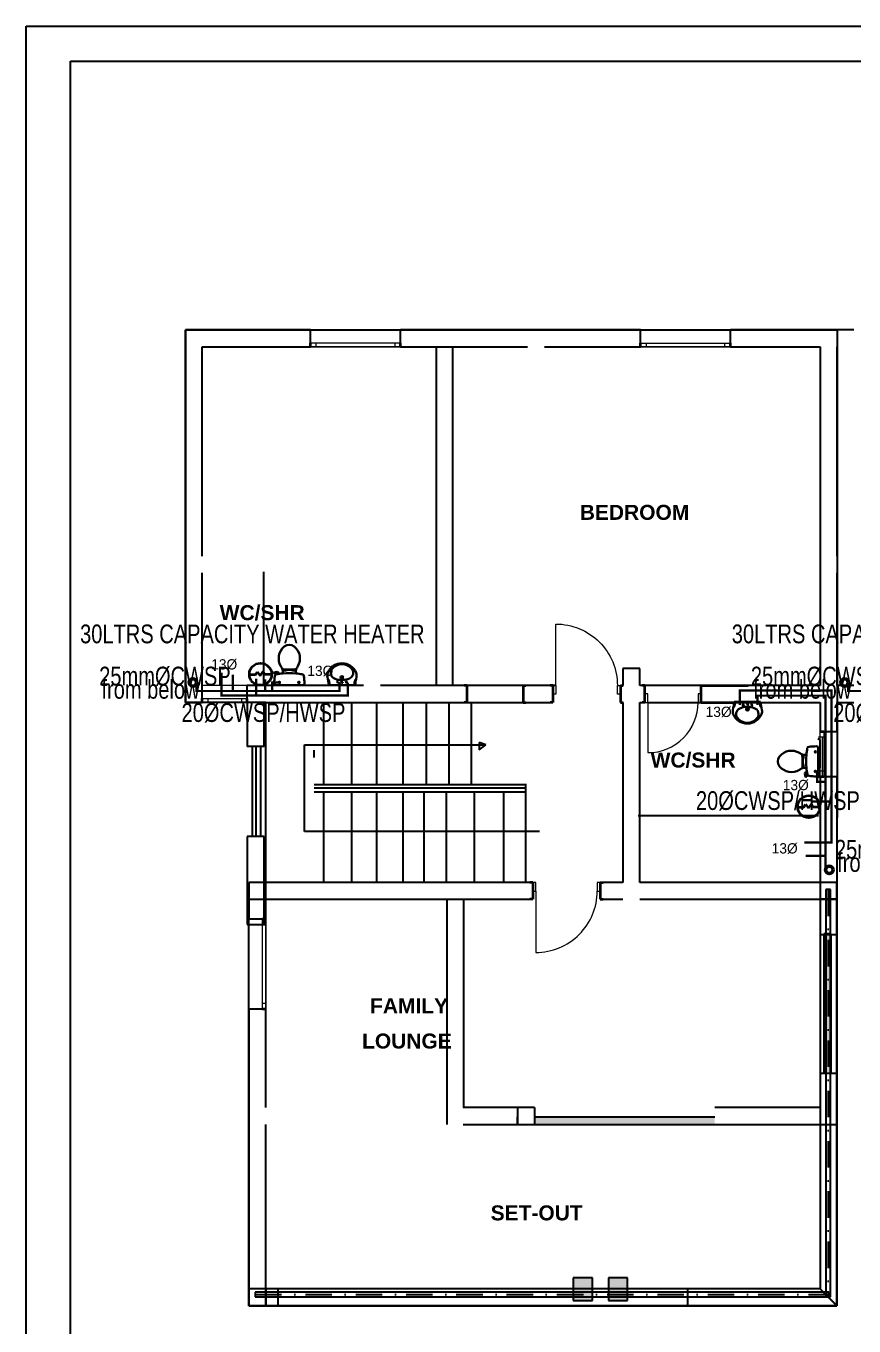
# Model space of a CAD drawing. Header units: inches. Extents: x 23 to 2032867, y 13 to 664695.
# Drawn here: x 518626 to 529663, y 495039 to 512371 of the extents above; entities that cross this region are included whole.
import ezdxf

# ---------------------------------------------------------------- set-up
doc = ezdxf.new("R2010")
doc.units = ezdxf.units.IN
doc.header["$MEASUREMENT"] = 0
for name, pattern in [('ACAD_ISO10W100', [18, 12, -3, 0, -3]), ('DASHDOT', [1, 0.5, -0.25, 0, -0.25]), ('DASHED1', [1, 0.3, -0.4, 0.3]), ('Dot & Dashed', [670.277762, 352.777767, -176.388884, 0, -141.111112]), ('DOTDASH', [1, 0.3, -0.2, 0, -0.2, 0.3]), ('Hidden Line', [391.222223, 282.222223, -109])]:
    doc.linetypes.add(name, pattern=pattern)
for name, color, linetype, lineweight, true_color in [('2D Drafting - General_Pen_No__62', 7, 'Continuous', 20, 0xaaaaaa), ('2D Drafting - General_Pen_No__82', 7, 'Continuous', 20, 0xaaaaaa), ('Annotation - Text_Pen_No__86', 7, 'Continuous', 20, 0x5555ff), ('ARCHICAD Doors_Pen_No__23', 7, 'Continuous', 20, 0xff6600), ('ARCHICAD Doors_Pen_No__3', 7, 'Continuous', 18, 0xff6600), ('ARCHICAD Windows_Pen_No__23', 7, 'Continuous', 20, 0xff6600), ('ARCHICAD Windows_Pen_No__3', 7, 'Continuous', 18, 0xff6600), ('Structural - Bearing_Pen_No__160', 7, 'Continuous', 20, 0xb4a35c), ('Structural - Bearing_Pen_No__165', 7, 'Continuous', 13, 0x80d6ff), ('Structural - Bearing_Pen_No__87', 7, 'Continuous', 20, 0x6a6a6a), ('Structural - Bearing_Pen_No__89', 7, 'Continuous', 20, 0x71cebe)]:
    doc.layers.add(name, color=color, linetype=linetype, lineweight=lineweight, true_color=true_color)
for name, color, linetype, lineweight in [('ARCHICAD Doors_Pen_No__27', 7, 'Continuous', 35), ('ARCHICAD Windows_Pen_No__27', 7, 'Continuous', 35), ('Building', 8, 'Continuous', 18), ('Interior - Furniture _Pen_No__16', 124, 'Continuous', 20), ('Interior - Furniture _Pen_No__75', 6, 'Continuous', 20), ('Structural - Bearing_Pen_No__27', 7, 'Continuous', 35), ('WATER SUPPLY', 5, 'ACAD_ISO10W100', 50), ('watersupply', 4, 'DASHDOT', 25)]:
    doc.layers.add(name, color=color, linetype=linetype, lineweight=lineweight)
doc.layers.add('LIAB', color=8, linetype='Continuous')
doc.layers.add('PLOTYR', color=15, linetype='Continuous')
doc.styles.add('GENERATED_STYLE_2', font='arialbd.ttf')
doc.styles.add('SPIRITTXTSTYLE1', font='ORIG2')

msp = doc.modelspace()

# ---------------------------------------------------------------- hatches: boundary and pattern name
at = {"layer": 'Structural - Bearing_Pen_No__160', "linetype": 'Continuous', "lineweight": 25}
for points in [[(526176.375, 495679.21), (525920.997, 495679.21), (525920.997, 495379.21), (526176.375, 495379.21)], [(526645.376, 495679.203), (526389.998, 495679.203), (526389.998, 495379.203), (526645.376, 495379.203)]]:
    msp.add_hatch(color=8, dxfattribs=at).paths.add_polyline_path(points)
at = {"layer": 'Structural - Bearing_Pen_No__165', "linetype": 'Continuous', "lineweight": 25}
for points in [[(529259.005, 500265.939), (529259.005, 498409.718), (529359.005, 498409.718), (529359.005, 500265.939)], [(525405.9, 497725.438), (527805.9, 497725.438), (527805.9, 497825.438), (525405.9, 497825.438)]]:
    msp.add_hatch(color=8, dxfattribs=at).paths.add_polyline_path(points)

# ---------------------------------------------------------------- linework, layer by layer
at = {"color": 8, "linetype": 'Hidden Line'}
for p, q in [((529435.923, 500953.488), (529210.923, 500953.488)), ((529210.923, 500953.488), (529210.923, 500728.488)), ((529435.923, 500728.488), (529435.923, 500953.488)), ((529435.923, 500728.488), (529210.923, 500728.488)), ((529210.923, 500728.488), (529210.923, 495533.452)), ((529210.923, 500728.488), (529435.923, 500728.488)), ((529435.923, 495308.452), (529435.923, 500728.488)), ((521598.173, 495533.452), (521598.173, 495308.436)), ((521823.173, 495533.452), (521598.173, 495533.452)), ((529210.923, 495533.452), (521823.173, 495533.452)), ((521823.173, 495533.452), (521823.173, 495308.452)), ((521823.173, 495308.436), (521823.173, 495533.452)), ((521983.947, 495533.452), (521983.946, 495308.452)), ((527448.751, 495533.436), (521983.947, 495533.452)), ((527448.75, 495308.436), (527448.751, 495533.436)), ((529435.923, 495308.452), (529210.923, 495533.452)), ((529210.923, 495533.452), (529435.923, 495308.452)), ((521598.173, 495308.436), (521823.173, 495308.436)), ((521823.173, 495308.452), (529435.923, 495308.452)), ((521983.946, 495308.452), (527448.75, 495308.436))]:
    msp.add_line(p, q, dxfattribs=at)
at = {"layer": '2D Drafting - General_Pen_No__62', "color": 8, "linetype": 'Continuous', "lineweight": 25}
for p, q in [((524753.292, 502786.268), (524668.619, 502819.775)), ((524668.619, 502819.775), (524668.619, 502720.701)), ((522339.384, 501631.95), (522339.384, 502786.268)), ((522339.384, 502786.268), (524753.292, 502786.268)), ((524668.619, 502720.701), (524753.292, 502786.268)), ((525472.369, 501631.95), (522339.384, 501631.95))]:
    msp.add_line(p, q, dxfattribs=at)
at = {"layer": '2D Drafting - General_Pen_No__82', "color": 8, "linetype": 'Continuous', "lineweight": 25}
for p, q in [((522593.819, 502264.132), (522593.819, 503353.342)), ((522593.819, 502264.132), (522593.819, 503353.342)), ((522969.722, 502264.132), (522969.722, 503353.342)), ((522969.722, 502264.132), (522969.722, 503353.342)), ((523302.737, 502264.132), (523302.737, 503353.342)), ((523302.737, 502264.132), (523302.737, 503353.342)), ((523654.89, 502264.132), (523654.89, 503353.342)), ((523654.89, 502264.132), (523654.89, 503353.342)), ((523965.41, 502264.132), (523965.41, 503353.342)), ((523965.41, 502264.132), (523965.41, 503353.342)), ((524265.41, 502264.132), (524265.41, 503353.342)), ((524265.41, 502264.132), (524265.41, 503353.342)), ((524565.41, 502264.132), (524565.41, 503353.342)), ((524565.41, 502264.132), (524565.41, 503353.342)), ((521640.668, 502764.904), (521640.668, 501572.332)), ((521640.668, 502764.904), (521640.668, 501572.332)), ((521691.122, 502764.904), (521691.122, 501572.332)), ((521691.122, 502764.904), (521691.122, 501572.332)), ((521752.384, 502770.84), (521752.384, 501563.779)), ((521752.384, 502770.84), (521752.384, 501563.779)), ((522467.675, 502616.979), (522467.675, 502717.352)), ((522467.675, 502616.979), (522467.675, 502717.352)), ((522467.675, 502260.58), (525296.324, 502260.58)), ((522467.675, 502260.58), (525296.324, 502260.58)), ((522467.675, 502215.97), (525295.446, 502215.97)), ((522467.675, 502215.97), (525295.446, 502215.97)), ((522467.675, 502160.207), (525296.324, 502160.207)), ((522467.675, 502160.207), (525296.324, 502160.207)), ((522593.819, 500953.488), (522593.819, 502163.759)), ((522593.819, 500953.488), (522593.819, 502163.759)), ((522969.722, 500953.488), (522969.722, 502163.759)), ((522969.722, 500953.488), (522969.722, 502163.759)), ((523302.737, 500953.488), (523302.737, 502163.759)), ((523302.737, 500953.488), (523302.737, 502163.759)), ((523654.89, 500953.488), (523654.89, 502163.759)), ((523654.89, 500953.488), (523654.89, 502163.759)), ((523931.734, 500953.488), (523931.734, 502163.759)), ((523931.734, 500953.488), (523931.734, 502163.759)), ((524231.734, 500953.488), (524231.734, 502163.759)), ((524231.734, 500953.488), (524231.734, 502163.759)), ((524605.527, 500953.488), (524605.527, 502163.759)), ((524605.527, 500953.488), (524605.527, 502163.759)), ((524994.31, 500953.488), (524994.31, 502163.759)), ((524994.31, 500953.488), (524994.31, 502163.759)), ((525284.044, 502264.132), (525284.044, 500953.488)), ((525284.044, 502264.132), (525284.044, 500953.488))]:
    msp.add_line(p, q, dxfattribs=at)
at = {"layer": 'ARCHICAD Doors_Pen_No__23', "color": 8, "linetype": 'Continuous'}
for p, q in [((524501.451, 503578.132), (524501.451, 503463.132)), ((525251.451, 503463.132), (525251.451, 503578.132)), ((525648.734, 503578.132), (525688.734, 503578.132)), ((525648.734, 503463.132), (525648.734, 503578.132)), ((525688.734, 503578.132), (525688.734, 503463.132)), ((526508.734, 503463.132), (526508.734, 503578.132)), ((526508.734, 503578.132), (526548.734, 503578.132)), ((526548.734, 503578.132), (526548.734, 503463.132)), ((525688.734, 503463.132), (525648.734, 503463.132)), ((526548.734, 503463.132), (526508.734, 503463.132)), ((526915.491, 503468.132), (526875.491, 503468.132)), ((526875.491, 503468.132), (526875.491, 503353.132)), ((526875.491, 503353.132), (526915.491, 503353.132)), ((526915.491, 503353.132), (526915.491, 503468.132)), ((527625.491, 503468.132), (527585.491, 503468.132)), ((527585.491, 503468.132), (527585.491, 503353.132)), ((527585.491, 503353.132), (527625.491, 503353.132)), ((527625.491, 503353.132), (527625.491, 503468.132)), ((525420.497, 500953.488), (525380.497, 500953.488)), ((525380.497, 500953.488), (525380.497, 500838.488)), ((525420.497, 500838.488), (525420.497, 500953.488)), ((526280.497, 500953.488), (526240.497, 500953.488)), ((526240.497, 500953.488), (526240.497, 500838.488)), ((526280.497, 500838.488), (526280.497, 500953.488)), ((525380.497, 500838.488), (525420.497, 500838.488)), ((526240.497, 500838.488), (526280.497, 500838.488))]:
    msp.add_line(p, q, dxfattribs=at)
at = {"layer": 'ARCHICAD Doors_Pen_No__27', "color": 8, "linetype": 'Continuous'}
for p, q in [((524501.451, 503578.132), (524464.451, 503578.132)), ((524501.451, 503578.132), (524501.451, 503463.132)), ((525251.451, 503578.132), (525251.451, 503463.132)), ((525251.451, 503578.132), (525288.451, 503578.132)), ((525648.734, 503578.132), (525611.734, 503578.132)), ((525648.734, 503578.132), (525648.734, 503463.132)), ((526548.734, 503578.132), (526548.734, 503463.132)), ((526548.734, 503578.132), (526585.734, 503578.132)), ((526875.491, 503578.132), (526838.491, 503578.132)), ((526875.491, 503468.132), (526875.491, 503578.132)), ((527625.491, 503468.132), (527625.491, 503578.132)), ((527625.491, 503578.132), (528254.033, 503578.132)), ((524501.451, 503353.132), (524464.451, 503353.132)), ((524501.451, 503463.132), (524501.451, 503353.132)), ((525251.451, 503463.132), (525251.451, 503353.132)), ((525251.451, 503353.132), (525288.451, 503353.132)), ((525648.734, 503353.132), (525611.734, 503353.132)), ((525648.734, 503463.132), (525648.734, 503353.132)), ((526548.734, 503463.132), (526548.734, 503353.132)), ((526548.734, 503353.132), (526585.734, 503353.132)), ((526875.491, 503353.132), (526838.491, 503353.132)), ((526875.491, 503353.132), (526875.491, 503468.132)), ((527625.491, 503353.132), (527625.491, 503468.132)), ((527625.491, 503353.132), (528065.238, 503353.132)), ((525380.497, 500953.488), (525343.497, 500953.488)), ((525380.497, 500953.488), (525380.497, 500838.488)), ((526280.497, 500953.488), (526280.497, 500838.488)), ((526280.497, 500953.488), (526317.497, 500953.488)), ((525380.497, 500838.488), (525380.497, 500728.488)), ((526280.497, 500838.488), (526280.497, 500728.488)), ((525380.497, 500728.488), (525343.497, 500728.488)), ((526280.497, 500728.488), (526317.497, 500728.488))]:
    msp.add_line(p, q, dxfattribs=at)
at = {"layer": 'ARCHICAD Doors_Pen_No__3', "color": 8, "linetype": 'Continuous'}
for p, q in [((525688.734, 503578.132), (525688.734, 504398.132)), ((526915.491, 503353.132), (526915.491, 502683.132)), ((525420.497, 500838.488), (525420.497, 500018.488))]:
    msp.add_line(p, q, dxfattribs=at)
at = {"layer": 'ARCHICAD Doors_Pen_No__3', "color": 8, "linetype": 'Continuous', "extrusion": (0, 0, -1)}
msp.add_ellipse((525688.734, 503578.132), major_axis=(-579.828, 579.828), ratio=1, start_param=0.785398163, end_param=2.35619449, dxfattribs=at)
at = {"layer": 'ARCHICAD Doors_Pen_No__3', "color": 8, "linetype": 'Continuous'}
for centre, major_axis, start_param, end_param in [((526915.491, 503353.132), (-473.762, 473.762), 2.35619449, 3.926990817), ((525420.497, 500838.488), (579.828, 579.828), 3.926990817, 5.497787144)]:
    msp.add_ellipse(centre, major_axis=major_axis, ratio=1, start_param=start_param, end_param=end_param, dxfattribs=at)
at = {"layer": 'ARCHICAD Windows_Pen_No__23', "color": 8, "linetype": 'Continuous'}
for p, q in [((522492.891, 508143.89), (522417.891, 508143.89)), ((522417.891, 508093.89), (522492.891, 508093.89)), ((522492.891, 508093.89), (522492.891, 508143.89)), ((523617.891, 508143.89), (523542.891, 508143.89)), ((523542.891, 508143.89), (523542.891, 508093.89)), ((523542.891, 508093.89), (523617.891, 508093.89)), ((526815.569, 508143.89), (526890.569, 508143.89)), ((526890.569, 508093.89), (526815.569, 508093.89)), ((526890.569, 508143.89), (526890.569, 508093.89)), ((527940.569, 508093.89), (527940.569, 508143.89)), ((527940.569, 508143.89), (528015.569, 508143.89)), ((528015.569, 508093.89), (527940.569, 508093.89)), ((520975.923, 503403.132), (521050.923, 503403.132)), ((521050.923, 503353.132), (520975.923, 503353.132)), ((521050.923, 503403.132), (521050.923, 503353.132)), ((521500.923, 503353.132), (521500.923, 503403.132)), ((521500.923, 503403.132), (521575.923, 503403.132)), ((521575.923, 503353.132), (521500.923, 503353.132)), ((529240.691, 502891.364), (529190.691, 502891.364)), ((529212.941, 502891.364), (529212.941, 502966.364)), ((529262.941, 502891.364), (529212.941, 502891.364)), ((529262.941, 502966.364), (529262.941, 502891.364)), ((529190.691, 502366.364), (529190.691, 502441.364)), ((529190.691, 502441.364), (529240.691, 502441.364)), ((529212.941, 502366.364), (529212.941, 502441.364)), ((529212.941, 502441.364), (529262.941, 502441.364)), ((529240.691, 502441.364), (529240.691, 502366.364)), ((529262.941, 502441.364), (529262.941, 502366.364)), ((521773.173, 500463.162), (521773.173, 500388.162)), ((521773.173, 500388.162), (521823.173, 500388.162)), ((521823.173, 500388.162), (521823.173, 500463.162)), ((521823.173, 499338.162), (521773.173, 499338.162)), ((521773.173, 499338.162), (521773.173, 499263.162)), ((521823.173, 499263.162), (521823.173, 499338.162))]:
    msp.add_line(p, q, dxfattribs=at)
at = {"layer": 'ARCHICAD Windows_Pen_No__27', "color": 8, "linetype": 'Continuous'}
for p, q in [((522417.891, 508093.89), (522417.891, 508143.89)), ((523617.891, 508093.89), (523617.891, 508143.89)), ((526815.569, 508093.89), (526815.569, 508143.89)), ((528015.569, 508093.89), (528015.569, 508143.89)), ((520975.923, 503353.132), (520975.923, 503403.132)), ((521575.923, 503353.132), (521575.923, 503403.132)), ((529212.941, 502966.364), (529262.941, 502966.364)), ((529190.691, 502366.364), (529240.691, 502366.364)), ((529212.941, 502366.364), (529262.941, 502366.364)), ((521823.173, 500463.162), (521773.173, 500463.162)), ((521823.173, 499263.162), (521773.173, 499263.162))]:
    msp.add_line(p, q, dxfattribs=at)
at = {"layer": 'ARCHICAD Windows_Pen_No__3', "color": 8, "linetype": 'Continuous'}
for p, q in [((523617.891, 508318.89), (522417.891, 508318.89)), ((526815.569, 508318.89), (528015.569, 508318.89)), ((523617.891, 508093.89), (522417.891, 508093.89)), ((523542.891, 508143.89), (522492.891, 508143.89)), ((522492.891, 508093.89), (523542.891, 508093.89)), ((526815.569, 508093.89), (528015.569, 508093.89)), ((526890.569, 508143.89), (527940.569, 508143.89)), ((527940.569, 508093.89), (526890.569, 508093.89)), ((521575.923, 503578.132), (520975.923, 503578.132)), ((521575.923, 503353.132), (520975.923, 503353.132)), ((521050.923, 503403.132), (521500.923, 503403.132)), ((521500.923, 503353.132), (521050.923, 503353.132)), ((529212.941, 502366.364), (529212.941, 502966.364)), ((529212.941, 502441.364), (529212.941, 502891.364)), ((529240.691, 502891.364), (529240.691, 502441.364)), ((529262.941, 502891.364), (529262.941, 502441.364)), ((529437.941, 502366.364), (529437.941, 502966.364)), ((521598.173, 500463.162), (521598.173, 499263.162)), ((521773.173, 500388.162), (521773.173, 499338.162)), ((521823.173, 500463.162), (521823.173, 499263.162)), ((521823.173, 499338.162), (521823.173, 500388.162))]:
    msp.add_line(p, q, dxfattribs=at)
at = {"layer": 'Building', "linetype": 'Continuous', "lineweight": 30, "ltscale": 1000}
for p, q in [((521929.552, 503743.182), (521928.175, 503748.067)), ((521931.351, 503752.977), (521971.753, 503759)), ((521962.897, 503744.062), (521933.792, 503740.373)), ((521951.802, 503743.182), (521950.425, 503748.067)), ((521971.501, 503737.937), (521973.178, 503729.973)), ((521994.175, 503742.215), (521971.689, 503737.046)), ((521996.577, 503733.798), (521993.358, 503745.078)), ((522049.3, 503763.989), (522049.3, 503740.206)), ((522057.074, 503794.499), (522057.074, 503779.334)), ((522057.074, 503779.334), (522091.158, 503779.334)), ((522083.366, 503779.334), (522083.366, 503792.357)), ((522091.158, 503779.334), (522091.158, 503791.908)), ((522091.158, 503783.462), (522108.16, 503783.462)), ((522163.247, 503787.202), (522108.16, 503787.202)), ((522108.16, 503783.462), (522108.16, 503787.202)), ((522163.247, 503783.462), (522163.247, 503787.202)), ((522180.249, 503783.462), (522163.247, 503783.462)), ((522180.249, 503779.334), (522180.249, 503792.765)), ((522214.333, 503779.334), (522180.249, 503779.334)), ((522188.041, 503779.334), (522188.041, 503793.364)), ((522214.333, 503796.017), (522214.333, 503779.334)), ((522222.107, 503740.206), (522222.107, 503763.989)), ((521942.313, 503584.465), (522329.094, 503584.465)), ((522661.65, 503582.692), (523013.423, 503582.692)), ((522661.65, 503582.692, -1683.122), (523013.423, 503582.692, -1683.122)), ((522671.765, 503582.692), (522669.889, 503605.04)), ((522671.765, 503582.692, -1683.122), (522669.889, 503605.04, -1683.122)), ((523003.309, 503582.692), (523005.185, 503605.04)), ((523003.309, 503582.692, -1683.122), (523005.185, 503605.04, -1683.122)), ((528417.708, 503361.974), (528065.935, 503361.974)), ((528417.708, 503361.974, -1683.122), (528065.935, 503361.974, -1683.122)), ((528076.049, 503361.974), (528074.174, 503339.627)), ((528076.049, 503361.974, -1683.122), (528074.174, 503339.627, -1683.122)), ((528407.594, 503361.974), (528409.47, 503339.627)), ((528407.594, 503361.974, -1683.122), (528409.47, 503339.627, -1683.122)), ((528972.806, 502645.708), (528989.488, 502645.708)), ((528989.488, 502645.708), (528989.488, 502611.624)), ((529028.617, 502653.482), (529004.833, 502653.482)), ((529184.358, 502373.688), (529184.358, 502760.469)), ((528974.324, 502488.449), (528989.488, 502488.449)), ((528989.488, 502619.416), (528975.459, 502619.416)), ((528989.488, 502611.624), (528976.058, 502611.624)), ((528989.488, 502514.741), (528976.466, 502514.741)), ((528989.488, 502522.533), (528976.915, 502522.533)), ((528985.361, 502594.622), (528981.621, 502594.622)), ((528981.621, 502594.622), (528981.621, 502539.535)), ((528985.361, 502539.535), (528981.621, 502539.535)), ((528985.361, 502611.624), (528985.361, 502594.622)), ((528985.361, 502522.533), (528985.361, 502539.535)), ((528989.488, 502488.449), (528989.488, 502522.533)), ((529004.833, 502480.675), (529028.617, 502480.675)), ((529015.846, 502362.726), (529009.823, 502403.128)), ((529025.641, 502360.927), (529020.756, 502359.55)), ((529035.025, 502427.952), (529023.745, 502424.733)), ((529024.76, 502394.272), (529028.45, 502365.167)), ((529026.608, 502425.55), (529031.777, 502403.064)), ((529030.886, 502402.877), (529038.85, 502404.553))]:
    msp.add_line(p, q, dxfattribs=at)
at = {"layer": 'Building', "linetype": 'Continuous', "lineweight": 30, "ltscale": 50}
for p, q in [((522863.886, 503683.574), (522811.188, 503683.574)), ((522863.886, 503683.574, -1683.122), (522811.188, 503683.574, -1683.122)), ((522837.537, 503656.31), (522837.537, 503710.51)), ((522837.537, 503656.31, -1683.122), (522837.537, 503710.51, -1683.122)), ((521985.026, 503619.53), (522016.77, 503619.53)), ((522000.898, 503635.402), (522000.898, 503603.659)), ((522246.708, 503619.53), (522278.726, 503619.53)), ((522262.717, 503635.54), (522262.717, 503603.521)), ((528215.473, 503261.092), (528268.171, 503261.092)), ((528215.473, 503261.092, -1683.122), (528268.171, 503261.092, -1683.122)), ((528241.822, 503288.357), (528241.822, 503234.157)), ((528241.822, 503288.357, -1683.122), (528241.822, 503234.157, -1683.122)), ((529133.283, 502694.092), (529165.302, 502694.092)), ((529149.293, 502678.083), (529149.293, 502710.101)), ((529133.421, 502432.273), (529165.164, 502432.273)), ((529149.293, 502416.401), (529149.293, 502448.145))]:
    msp.add_line(p, q, dxfattribs=at)
at = {"layer": 'Building', "linetype": 'Continuous', "ltscale": 200}
for p, q in [((522142.037, 503578.132), (522129.37, 503590.799)), ((522129.37, 503590.799), (522129.37, 503578.132)), ((522129.37, 503578.132), (522142.037, 503590.799)), ((522142.037, 503590.799), (522142.037, 503578.132)), ((529178.024, 502573.412), (529190.691, 502573.412)), ((529190.691, 502573.412), (529178.024, 502560.745)), ((529190.691, 502560.745), (529178.024, 502573.412)), ((529178.024, 502560.745), (529190.691, 502560.745))]:
    msp.add_line(p, q, dxfattribs=at)
at = {"layer": 'Building', "linetype": 'DASHED1', "lineweight": 30, "ltscale": 50}
for p, q in [((522763.743, 503626.377), (522799.123, 503626.377)), ((522763.743, 503626.377, -1683.122), (522799.123, 503626.377, -1683.122)), ((522781.433, 503609.335), (522781.433, 503644.259)), ((522781.433, 503609.335, -1683.122), (522781.433, 503644.259, -1683.122)), ((522819.847, 503621.965), (522855.227, 503621.965)), ((522819.847, 503621.965, -1683.122), (522855.227, 503621.965, -1683.122)), ((522837.537, 503604.922), (522837.537, 503639.847)), ((522837.537, 503604.922, -1683.122), (522837.537, 503639.847, -1683.122)), ((522911.331, 503626.377), (522875.951, 503626.377)), ((522911.331, 503626.377, -1683.122), (522875.951, 503626.377, -1683.122)), ((522893.641, 503609.335), (522893.641, 503644.259)), ((522893.641, 503609.335, -1683.122), (522893.641, 503644.259, -1683.122)), ((528185.718, 503335.332), (528185.718, 503300.407)), ((528185.718, 503335.332, -1683.122), (528185.718, 503300.407, -1683.122)), ((528241.822, 503339.744), (528241.822, 503304.82)), ((528241.822, 503339.744, -1683.122), (528241.822, 503304.82, -1683.122)), ((528297.926, 503335.332), (528297.926, 503300.407)), ((528297.926, 503335.332, -1683.122), (528297.926, 503300.407, -1683.122)), ((528168.028, 503318.289), (528203.408, 503318.289)), ((528168.028, 503318.289, -1683.122), (528203.408, 503318.289, -1683.122)), ((528259.512, 503322.701), (528224.132, 503322.701)), ((528259.512, 503322.701, -1683.122), (528224.132, 503322.701, -1683.122)), ((528315.616, 503318.289), (528280.236, 503318.289)), ((528315.616, 503318.289, -1683.122), (528280.236, 503318.289, -1683.122))]:
    msp.add_line(p, q, dxfattribs=at)
at = {"layer": 'Building', "linetype": 'Continuous', "lineweight": 30, "ltscale": 200}
for p, q in [((522842.097, 503578.132), (522832.977, 503587.252)), ((522832.977, 503587.252), (522832.977, 503578.132)), ((522832.977, 503578.132), (522842.097, 503587.252)), ((522842.097, 503578.132, -1683.122), (522832.977, 503587.252, -1683.122)), ((522832.977, 503587.252, -1683.122), (522832.977, 503578.132, -1683.122)), ((522832.977, 503578.132, -1683.122), (522842.097, 503587.252, -1683.122)), ((522842.097, 503587.252), (522842.097, 503578.132)), ((522842.097, 503587.252, -1683.122), (522842.097, 503578.132, -1683.122)), ((528237.262, 503357.414), (528237.262, 503366.535)), ((528237.262, 503366.535), (528246.382, 503357.414)), ((528246.382, 503366.535), (528237.262, 503357.414)), ((528237.262, 503357.414, -1683.122), (528237.262, 503366.535, -1683.122)), ((528237.262, 503366.535, -1683.122), (528246.382, 503357.414, -1683.122)), ((528246.382, 503366.535, -1683.122), (528237.262, 503357.414, -1683.122)), ((528246.382, 503357.414), (528246.382, 503366.535)), ((528246.382, 503357.414, -1683.122), (528246.382, 503366.535, -1683.122))]:
    msp.add_line(p, q, dxfattribs=at)
at = {"layer": 'Building', "linetype": 'Continuous', "lineweight": 30, "ltscale": 1000}
for centre, radius in [((522837.537, 503683.574), 18.608), ((522837.537, 503683.574, -1683.122), 18.608), ((522837.537, 503683.574), 10.99), ((522837.537, 503683.574, -1683.122), 10.99), ((528241.822, 503261.092), 18.608), ((528241.822, 503261.092, -1683.122), 18.608), ((528241.822, 503261.092), 10.99), ((528241.822, 503261.092, -1683.122), 10.99)]:
    msp.add_circle(centre, radius, dxfattribs=at)
at = {"layer": 'Building', "linetype": 'Continuous', "lineweight": 30, "ltscale": 50}
for centre in [(522000.898, 503619.53), (522262.717, 503619.53), (529149.293, 502694.092), (529149.293, 502432.273)]:
    msp.add_circle(centre, 9.351, dxfattribs=at)
at = {"layer": 'Building', "linetype": 'DASHED1', "lineweight": 30, "ltscale": 50}
for centre in [(522781.433, 503626.377), (522781.433, 503626.377, -1683.122), (522837.537, 503621.965), (522837.537, 503621.965, -1683.122), (522893.641, 503626.377), (522893.641, 503626.377, -1683.122), (528241.822, 503322.701), (528241.822, 503322.701, -1683.122), (528185.718, 503318.289), (528185.718, 503318.289, -1683.122), (528297.926, 503318.289), (528297.926, 503318.289, -1683.122)]:
    msp.add_circle(centre, 9.504, dxfattribs=at)
at = {"layer": 'Building', "linetype": 'Continuous', "lineweight": 30, "ltscale": 1000}
for centre, radius, start, end in [((522198.403, 503939.84), 204.567, 129.1208282, 211.0923054), ((522135.703, 504016.934), 105.195, 50.8791806, 129.1208282), ((522073.004, 503939.84), 204.567, 328.9077103, 50.8791806), ((522837.542, 503671.446), 203.147, 22.4424723, 158.1531127), ((522837.542, 503671.446, -1683.122), 203.147, 22.4424723, 158.1531127), ((522837.537, 503694.564), 168.347, 38.53754, 141.4625075), ((522837.537, 503694.564, -1683.122), 168.347, 38.53754, 141.4625075), ((521931.925, 503749.124), 3.896, 98.4778948, 195.7397884), ((521933.302, 503744.239), 3.896, 195.7397884, 277.2238087), ((522831.172, 503605.995), 896.106, 173.6508475, 180), ((521966.52, 503702.204), 26.118, 100.7270761, 173.6508475), ((522135.703, 502809.138), 935.068, 95.3019114, 100.7270761), ((521963.876, 503736.332), 7.792, 11.8886154, 97.22379), ((521974.625, 503739.732), 19.481, 15.9271971, 98.4778948), ((522323.5, 504015.28), 350.65, 211.0923054, 213.8429316), ((521948.734, 503763.989), 100.566, 0.0000019, 33.8429404), ((522058.68, 503810), 15.584, 217.7817379, 264.3005444), ((522135.523, 502811.078), 933.119, 84.6980974, 95.3019114), ((522128.78, 504512.373), 721.447, 264.3005444, 276.9358206), ((522214.018, 503811.676), 15.584, 276.9358105, 322.5800181), ((522322.673, 503763.989), 100.566, 146.1570684, 180), ((522135.703, 502809.138), 935.068, 79.2903908, 84.6980974), ((521947.908, 504015.28), 350.65, 326.1570702, 328.9077103), ((522304.545, 503701.887), 26.494, 6.330877, 79.2903908), ((521440.235, 503605.995), 896.106, 0.0000019, 6.330877), ((522745.77, 503709.253), 103.901, 157.5093438, 189.5474663), ((522745.77, 503709.253, -1683.122), 103.901, 157.5093438, 189.5474663), ((522079.401, 503541.205), 583.726, 4.075602, 14.9730049), ((522079.401, 503541.205, -1683.122), 583.726, 4.075602, 14.9730049), ((522763.275, 503698.684), 124.156, 155.8931025, 156.0931451), ((522763.275, 503698.684, -1683.122), 124.156, 155.8931025, 156.0931451), ((522771.468, 503747.597), 83.628, 141.6817737, 253.2461383), ((522771.468, 503747.597, -1683.122), 83.628, 141.6817737, 253.2461383), ((522904.561, 503747.949), 82.661, 295.2174734, 38.537704), ((522904.561, 503747.949, -1683.122), 82.661, 295.2174734, 38.537704), ((523595.673, 503541.206), 583.726, 165.0270052, 175.9244355), ((523595.673, 503541.206, -1683.122), 583.726, 165.0270052, 175.9244355), ((522929.304, 503709.253), 103.901, 350.4525984, 22.4906661), ((522929.304, 503709.253, -1683.122), 103.901, 350.4525984, 22.4906661), ((521968.879, 503605.393), 33.819, 178.9808265, 218.2302081), ((522302.528, 503605.393), 33.819, 321.7697938, 1.0191617), ((522565.988, 503605.039), 103.901, 0.0000006, 30.0992783), ((522565.988, 503605.039, -1683.122), 103.901, 0.0000006, 30.0992783), ((522837.184, 503887.925), 238.006, 247.8276538, 295.5349405), ((522837.184, 503887.925, -1683.122), 238.006, 247.8276538, 295.5349405), ((523109.086, 503605.04), 103.901, 149.9007316, 180.0000094), ((523109.086, 503605.04, -1683.122), 103.901, 149.9007316, 180.0000094), ((527483.686, 503403.461), 583.726, 345.0270052, 355.9244355), ((527483.686, 503403.461, -1683.122), 583.726, 345.0270052, 355.9244355), ((527970.273, 503339.627), 103.901, 329.9007316, 0.0000094), ((527970.273, 503339.627, -1683.122), 103.901, 329.9007316, 0.0000094), ((528513.371, 503339.627), 103.901, 180.0000006, 210.0992783), ((528513.371, 503339.627, -1683.122), 103.901, 180.0000006, 210.0992783), ((528999.958, 503403.461), 583.726, 184.075602, 194.9730049), ((528999.958, 503403.461, -1683.122), 583.726, 184.075602, 194.9730049), ((528150.055, 503235.414), 103.901, 170.4525984, 202.4906661), ((528150.055, 503235.414, -1683.122), 103.901, 170.4525984, 202.4906661), ((528241.817, 503273.221), 203.147, 202.4424723, 338.1531127), ((528241.817, 503273.221, -1683.122), 203.147, 202.4424723, 338.1531127), ((528174.798, 503196.717), 82.661, 115.2174734, 218.537704), ((528174.798, 503196.717, -1683.122), 82.661, 115.2174734, 218.537704), ((528242.175, 503056.742), 238.006, 67.8276538, 115.5349405), ((528242.175, 503056.742, -1683.122), 238.006, 67.8276538, 115.5349405), ((528307.89, 503197.07), 83.628, 321.6817737, 73.2461383), ((528307.89, 503197.07, -1683.122), 83.628, 321.6817737, 73.2461383), ((528316.083, 503245.983), 124.156, 335.8931025, 336.0931451), ((528316.083, 503245.983, -1683.122), 124.156, 335.8931025, 336.0931451), ((528333.589, 503235.414), 103.901, 337.5093438, 9.5474663), ((528333.589, 503235.414, -1683.122), 103.901, 337.5093438, 9.5474663), ((528241.822, 503250.102), 168.347, 218.53754, 321.4625075), ((528241.822, 503250.102, -1683.122), 168.347, 218.53754, 321.4625075), ((528828.983, 502504.379), 204.567, 58.9077103, 140.8791806), ((528753.543, 502379.283), 350.65, 56.1570702, 58.9077103), ((529004.833, 502754.048), 100.566, 236.1570684, 270), ((528957.147, 502645.393), 15.584, 6.9358105, 52.5800181), ((528256.45, 502560.155), 721.447, 354.3005444, 6.9358206), ((529957.745, 502566.899), 933.119, 174.6980974, 185.3019114), ((529959.684, 502567.079), 935.068, 169.2903908, 174.6980974), ((529066.936, 502735.92), 26.494, 96.330877, 169.2903908), ((529162.828, 501871.61), 896.106, 90.0000019, 96.330877), ((529163.43, 502733.903), 33.819, 51.7697938, 91.0191617), ((528751.889, 502567.078), 105.195, 140.8791806, 219.1208282), ((528828.983, 502629.778), 204.567, 219.1208282, 301.0923054), ((528753.543, 502754.875), 350.65, 301.0923054, 303.8429316), ((529004.833, 502380.109), 100.566, 90.0000019, 123.8429404), ((528958.823, 502490.055), 15.584, 307.7817379, 354.3005444), ((529959.684, 502567.079), 935.068, 185.3019114, 190.7270761), ((529029.091, 502406), 19.481, 105.9271971, 188.4778948), ((529019.699, 502363.3), 3.896, 188.4778948, 285.7397884), ((529032.491, 502395.252), 7.792, 101.8886154, 187.22379), ((529024.584, 502364.677), 3.896, 285.7397884, 7.2238087), ((529066.619, 502397.895), 26.118, 190.7270761, 263.6508475), ((529162.828, 503262.547), 896.106, 263.6508475, 270), ((529163.43, 502400.254), 33.819, 268.9808265, 308.2302081)]:
    msp.add_arc(centre, radius, start, end, dxfattribs=at)
at = {"layer": 'Interior - Furniture _Pen_No__16', "color": 8, "linetype": 'Continuous', "lineweight": 25}
for p, q in [((529349.22, 500857.141), (529289.22, 500857.141)), ((529289.22, 500857.141), (529289.22, 495429.759)), ((529349.22, 495429.759), (529349.22, 500857.141)), ((521680.321, 495489.759), (521680.321, 495429.759)), ((529328.956, 495489.759), (521680.321, 495489.759)), ((521680.321, 495429.759), (529328.956, 495429.759)), ((529289.22, 495429.759), (529349.22, 495429.759)), ((529328.956, 495429.759), (529328.956, 495489.759))]:
    msp.add_line(p, q, dxfattribs=at)
at = {"layer": 'Interior - Furniture _Pen_No__16', "color": 8, "linetype": 'Dot & Dashed', "lineweight": 25}
for p, q in [((529319.22, 500857.141), (529319.22, 495429.759)), ((521680.321, 495459.759), (529328.956, 495459.759))]:
    msp.add_line(p, q, dxfattribs=at)
at = {"layer": 'Interior - Furniture _Pen_No__75', "color": 8, "linetype": 'Continuous', "lineweight": 25}
for p, q in [((529197.866, 502860.233), (529182.401, 502866.438)), ((529212.941, 502853.132), (529197.866, 502860.233)), ((529212.941, 502479.596), (529212.941, 502853.132)), ((529212.941, 502525.389), (529212.941, 502807.339)), ((529182.401, 502466.29), (529197.866, 502472.494)), ((529197.866, 502472.494), (529212.941, 502479.596))]:
    msp.add_line(p, q, dxfattribs=at)
at = {"layer": 'LIAB', "color": 7, "linetype": 'Continuous', "ltscale": 256.031999}
for p, q in [((519218.846, 511901.859), (556648.96, 511901.859)), ((519218.846, 485895.904), (519218.846, 511901.859))]:
    msp.add_line(p, q, dxfattribs=at)
at = {"layer": 'PLOTYR', "color": 1, "linetype": 'Continuous', "ltscale": 250}
for p, q in [((518625.812, 512371.281), (557118.382, 512371.281)), ((518625.812, 485426.482), (518625.812, 512371.281))]:
    msp.add_line(p, q, dxfattribs=at)
at = {"layer": 'Structural - Bearing_Pen_No__27', "color": 8, "linetype": 'Continuous', "lineweight": 25}
for p, q in [((520750.923, 508318.89), (520750.923, 503353.132)), ((520975.923, 508318.89), (520750.923, 508318.89)), ((522417.891, 508318.89), (520975.923, 508318.89)), ((522417.891, 508143.89), (522417.891, 508318.89)), ((523617.891, 508143.89), (523617.891, 508318.89)), ((526815.569, 508318.89), (523617.891, 508318.89)), ((526815.569, 508143.89), (526815.569, 508318.89)), ((528015.569, 508143.89), (528015.569, 508318.89)), ((529212.941, 508318.89), (528015.569, 508318.89)), ((529437.941, 508318.89), (529212.941, 508318.89)), ((529662.941, 508318.89), (529437.941, 508318.89)), ((520975.923, 505303.39), (520975.923, 508093.89)), ((520975.923, 508093.89), (522417.891, 508093.89)), ((522417.891, 508093.89), (522417.891, 508143.89)), ((523617.891, 508093.89), (523617.891, 508143.89)), ((523617.891, 508093.89), (525310.191, 508093.89)), ((524092.435, 508093.89), (524092.435, 503578.132)), ((524317.435, 503578.132), (524317.435, 508093.89)), ((525535.191, 508093.89), (526815.569, 508093.89)), ((526815.569, 508093.89), (526815.569, 508143.89)), ((528015.569, 508093.89), (528015.569, 508143.89)), ((528015.569, 508093.89), (529212.941, 508093.89)), ((529212.941, 508093.89), (529212.941, 503578.132)), ((529437.941, 505303.39), (529437.941, 508093.89)), ((529437.941, 508093.89), (529437.941, 503578.132)), ((520975.923, 503578.132), (520975.923, 505078.39)), ((521792.57, 505092.924), (521792.57, 503578.132)), ((529437.941, 503578.132), (529437.941, 505078.39)), ((526806.833, 503806.563), (526581.833, 503806.563)), ((526581.833, 503806.563), (526581.833, 503578.132)), ((526806.833, 503578.132), (526806.833, 503806.563)), ((520975.923, 503403.132), (520975.923, 503578.132)), ((521575.923, 503403.132), (521575.923, 503578.132)), ((523125.908, 503578.132), (521575.923, 503578.132)), ((521800.923, 503578.132), (521575.923, 503578.132)), ((524501.452, 503578.132), (523350.908, 503578.132)), ((524501.451, 503578.132), (524464.451, 503578.132)), ((524501.451, 503578.132), (524501.451, 503463.132)), ((525688.734, 503578.132), (524501.451, 503578.132)), ((525251.451, 503578.132), (525288.451, 503578.132)), ((525251.451, 503578.132), (525251.451, 503463.132)), ((525310.191, 503578.132), (525251.451, 503578.132)), ((525648.734, 503578.132), (525611.734, 503578.132)), ((525648.734, 503578.132), (525648.734, 503463.132)), ((526548.734, 503578.132), (526585.734, 503578.132)), ((526548.734, 503578.132), (526548.734, 503463.132)), ((526581.833, 503578.132), (526548.734, 503578.132)), ((526875.491, 503578.132), (526806.833, 503578.132)), ((526875.491, 503578.132), (526838.491, 503578.132)), ((526875.491, 503468.132), (526875.491, 503578.132)), ((529212.941, 503578.132), (526875.491, 503578.132)), ((527625.491, 503578.132), (528254.033, 503578.132)), ((527625.491, 503468.132), (527625.491, 503578.132)), ((529662.941, 503578.132), (529437.941, 503578.132)), ((520750.923, 503353.132), (520975.923, 503353.132)), ((520975.923, 503353.132), (520975.923, 503403.132)), ((521575.923, 503353.132), (521575.923, 503403.132)), ((521575.923, 503353.132), (521575.923, 502765.268)), ((521800.923, 503353.132), (524501.451, 503353.132)), ((521800.923, 502765.268), (521800.923, 503353.132)), ((524501.451, 503353.132), (524464.451, 503353.132)), ((524501.451, 503463.132), (524501.451, 503353.132)), ((524501.451, 503353.132), (525648.734, 503353.132)), ((525251.451, 503463.132), (525251.451, 503353.132)), ((525251.451, 503353.132), (525288.451, 503353.132)), ((525648.734, 503353.132), (525611.734, 503353.132)), ((525648.734, 503463.132), (525648.734, 503353.132)), ((526548.733, 503353.132), (526581.833, 503353.132)), ((526548.734, 503463.132), (526548.734, 503353.132)), ((526548.734, 503353.132), (526585.734, 503353.132)), ((526581.833, 503353.132), (526581.833, 500953.488)), ((526806.833, 503353.132), (526875.491, 503353.132)), ((526806.833, 500953.488), (526806.833, 503353.132)), ((526875.491, 503353.132), (526838.491, 503353.132)), ((526875.491, 503353.132), (526875.491, 503468.132)), ((526915.491, 503353.132), (529212.941, 503353.132)), ((527625.491, 503353.132), (527625.491, 503468.132)), ((527625.491, 503353.132), (528065.238, 503353.132)), ((529212.941, 503353.132), (529212.941, 502966.364)), ((529437.941, 502966.364), (529437.941, 503353.132)), ((529437.941, 503353.132), (529662.941, 503353.132)), ((529212.941, 502966.364), (529262.941, 502966.364)), ((529262.941, 502966.364), (529437.941, 502966.364)), ((521800.923, 502765.268), (521575.923, 502765.268)), ((529190.691, 502366.364), (529240.691, 502366.364)), ((529212.941, 502366.364), (529262.941, 502366.364)), ((529212.941, 502366.364), (529212.941, 500728.488)), ((529262.941, 502366.364), (529437.941, 502366.364)), ((529437.941, 500728.488), (529437.941, 502366.364)), ((526784.583, 501843.559), (529190.691, 501843.559)), ((521800.923, 501565.268), (521575.923, 501565.268)), ((521575.923, 501565.268), (521575.923, 500392.15)), ((521800.923, 500392.15), (521800.923, 501565.268)), ((521598.173, 500953.488), (521598.173, 500728.488)), ((525380.497, 500953.488), (521598.173, 500953.488)), ((525380.497, 500953.488), (525343.497, 500953.488)), ((525380.497, 500953.488), (525380.497, 500838.488)), ((526280.497, 500953.488), (526317.497, 500953.488)), ((526280.497, 500953.488), (526280.497, 500838.488)), ((526581.833, 500953.488), (526280.497, 500953.488)), ((529435.923, 500953.488), (526806.833, 500953.488)), ((529435.923, 500728.488), (529435.923, 500953.488)), ((525380.497, 500838.488), (525380.497, 500728.488)), ((526280.497, 500838.488), (526280.497, 500728.488)), ((521598.173, 500728.488), (521598.173, 500463.162)), ((521823.173, 500728.488), (525380.497, 500728.488)), ((521823.173, 500463.162), (521823.173, 500728.488)), ((524235.697, 500728.488), (524235.697, 497725.845)), ((524460.697, 497950.845), (524460.697, 500728.488)), ((525380.497, 500728.488), (525343.497, 500728.488)), ((526280.497, 500728.488), (526317.497, 500728.488)), ((526280.497, 500728.488), (526581.833, 500728.488)), ((526806.833, 500728.488), (529210.923, 500728.488)), ((529211.764, 500728.08), (529211.764, 500256.528)), ((529212.941, 500728.488), (529437.941, 500728.488)), ((529436.764, 500256.528), (529436.764, 500728.08)), ((521575.923, 500392.15), (521800.923, 500392.15)), ((521773.173, 500463.162), (521598.173, 500463.162)), ((521823.173, 500463.162), (521773.173, 500463.162)), ((529211.764, 500256.528), (529436.764, 500256.528)), ((529359.005, 500265.939), (529259.005, 500265.939)), ((529259.005, 500265.939), (529259.005, 498409.718)), ((529359.005, 498409.718), (529359.005, 500265.939)), ((521773.173, 499263.162), (521598.173, 499263.162)), ((521598.173, 499263.162), (521598.173, 497725.845)), ((521823.173, 499263.162), (521773.173, 499263.162)), ((521823.173, 497950.845), (521823.173, 499263.162)), ((529211.764, 498409.259), (529436.764, 498409.259)), ((529211.764, 498409.259), (529211.764, 497950.438)), ((529259.005, 498409.718), (529359.005, 498409.718)), ((529436.764, 497725.438), (529436.764, 498409.258)), ((525405.9, 497950.438), (524453.104, 497950.438)), ((525175.968, 497950.845), (525175.968, 497725.845)), ((525175.968, 497725.845), (525175.968, 497825.845)), ((525405.9, 497950.438), (525405.9, 497725.438)), ((525405.9, 497825.438), (525405.9, 497725.438)), ((527805.9, 497825.438), (525405.9, 497825.438)), ((529211.764, 497950.438), (527805.9, 497950.438)), ((521598.173, 497725.845), (521598.173, 495308.436)), ((521823.173, 495533.452), (521823.173, 497725.845)), ((524453.104, 497725.438), (525405.9, 497725.438)), ((525405.9, 497725.438), (527805.9, 497725.438)), ((527805.9, 497725.438), (529436.764, 497725.438)), ((525920.997, 495679.21), (525920.997, 495379.21)), ((526176.375, 495679.21), (525920.997, 495679.21)), ((526176.375, 495379.21), (526176.375, 495679.21)), ((526389.998, 495679.203), (526389.998, 495379.203)), ((526645.376, 495679.203), (526389.998, 495679.203)), ((526645.376, 495379.203), (526645.376, 495679.203)), ((525920.997, 495379.21), (526176.375, 495379.21)), ((526389.998, 495379.203), (526645.376, 495379.203)), ((521598.173, 495308.436), (521823.173, 495308.436))]:
    msp.add_line(p, q, dxfattribs=at)
at = {"layer": 'Structural - Bearing_Pen_No__87', "color": 8, "linetype": 'Continuous', "lineweight": 25}
for p, q in [((529210.923, 500953.488), (529210.923, 500728.488)), ((529435.923, 500728.488), (529435.923, 500953.488)), ((529210.923, 500728.488), (529210.923, 495533.452)), ((529435.923, 495308.452), (529435.923, 500728.488)), ((521823.173, 495533.452), (521598.173, 495533.452)), ((529210.923, 495533.452), (521823.173, 495533.452)), ((521983.947, 495533.452), (521983.946, 495308.452)), ((527448.751, 495533.436), (521983.947, 495533.452)), ((527448.75, 495308.436), (527448.751, 495533.436)), ((521598.173, 495308.436), (521823.173, 495308.436)), ((521823.173, 495308.452), (529435.923, 495308.452)), ((521983.946, 495308.452), (527448.75, 495308.436))]:
    msp.add_line(p, q, dxfattribs=at)
at = {"layer": 'Structural - Bearing_Pen_No__89', "color": 8, "linetype": 'Continuous', "lineweight": 25}
for p, q in [((520750.923, 508318.89), (529437.941, 508318.89)), ((520750.923, 503353.342), (520750.923, 508318.89)), ((529437.941, 508318.89), (529435.923, 495308.452)), ((521823.173, 503353.132), (520750.923, 503353.342)), ((521823.173, 500728.488), (521823.173, 503353.132)), ((521598.173, 495308.436), (521598.173, 500728.488)), ((521598.173, 500728.488), (521823.173, 500728.488)), ((529435.923, 495308.452), (521598.173, 495308.436))]:
    msp.add_line(p, q, dxfattribs=at)
at = {"layer": 'WATER SUPPLY', "color": 1, "linetype": 'Continuous', "ltscale": 150, "const_width": 30, "flags": 128}
for points in [[(521233.381, 503751.273), (521233.381, 503445.432), (522917.179, 503445.432), (522917.179, 503617.153)], [(521692.403, 503668.075), (521692.403, 503445.432)], [(528141.337, 503320.202), (528141.337, 503511.956), (529364.289, 503511.956), (529364.289, 501485.968), (529000.151, 501485.968)], [(529103.86, 502031.301), (529364.289, 502031.301)]]:
    msp.add_lwpolyline(points, dxfattribs=at)
at = {"layer": 'WATER SUPPLY', "linetype": 'DOTDASH', "ltscale": 150, "const_width": 30, "flags": 128}
for points in [[(521383.673, 503505.281), (521383.673, 503724.239)], [(520899.713, 503615.458), (520899.713, 503505.281), (522803.605, 503505.281), (522803.605, 503619.842)], [(521814.82, 503658.906), (521814.82, 503505.281)], [(522023.148, 503619.53), (521906.935, 503619.53), (521906.935, 503505.281)], [(529586.731, 503615.458), (529586.731, 503505.281), (531490.622, 503505.281), (531490.622, 503619.842)], [(529284.492, 501120.184), (529284.492, 503442.42), (528376.446, 503442.42), (528376.446, 503318.95)], [(529171.542, 502432.273), (529171.542, 502292.5), (529284.492, 502292.5)], [(529284.492, 501306.102), (529017.437, 501306.102)]]:
    msp.add_lwpolyline(points, dxfattribs=at)
at = {"layer": 'WATER SUPPLY', "linetype": 'Continuous', "lineweight": 50}
for centre in [(520850.422, 503619.317), (520850.422, 503619.317), (529537.44, 503619.317), (529537.44, 503619.317), (529333.934, 501120.184), (529333.934, 501120.184)]:
    msp.add_circle(centre, 49.442, dxfattribs=at)
at = {"layer": 'watersupply', "color": 1, "linetype": 'Continuous', "lineweight": 35, "ltscale": 10}
for p, q in [((521685.346, 503720.227), (521597.114, 503718.909)), ((521685.346, 503720.227), (521706.8, 503762.459)), ((521706.8, 503762.459), (521745.15, 503708.043)), ((521745.15, 503708.043), (521787.521, 503764.571)), ((521787.521, 503764.571), (521811.046, 503723.707)), ((521899.278, 503725.024), (521811.046, 503723.707)), ((528995.134, 501953.582), (528906.903, 501952.264)), ((528995.134, 501953.582), (529016.589, 501995.814)), ((529016.589, 501995.814), (529054.939, 501941.398)), ((529054.939, 501941.398), (529097.31, 501997.926)), ((529097.31, 501997.926), (529120.835, 501957.062)), ((529209.066, 501958.379), (529120.835, 501957.062))]:
    msp.add_line(p, q, dxfattribs=at)
for centre in [(521751.306, 503728.893), (529061.095, 501962.248)]:
    msp.add_circle(centre, 147.921, dxfattribs=at)

# ---------------------------------------------------------------- texts
at = {"color": 0, "lineweight": 25, "ltscale": 0.45, "style": 'SPIRITTXTSTYLE1', "width": 0.8}
for s, p in [('30LTRS CAPACITY WATER HEATER', (519346.641, 504141.332, 4036.5)), ('30LTRS CAPACITY WATER HEATER', (528033.659, 504141.332, 4036.5)), ('25mm%%CCWSP', (519601.311, 503579.3, 3209.933)), ('25mm%%CCWSP', (528288.329, 503579.3, 3209.933)), ('from below', (519631.464, 503402.554, 3209.933)), ('from below', (528318.482, 503402.554, 3209.933)), ('20%%CCWSP/HWSP', (520699.021, 503092.61, 5069.732)), ('20%%CCWSP/HWSP', (529386.039, 503092.61, 5069.732)), ('20%%CCWSP/HWSP', (527556.337, 501919.239, 5069.732)), ('25mm%%CCWSP', (529408.694, 501270.515, 3209.933)), ('from below', (529438.847, 501093.77, 3209.933))]:
    msp.add_text(s, height=250, dxfattribs=at).set_placement(p)
at = {"color": 0, "lineweight": 25, "ltscale": 0.45, "char_height": 137.16864, "width": 381.35138, "attachment_point": 1, "style": 'SPIRITTXTSTYLE1'}
for insert in [(521094.486, 503928.998, -777.6), (522375.863, 503843.193, -777.6), (527685.129, 503296.37, -777.6), (528713.901, 502319.92, -777.6), (528565.666, 501475.87, -777.6)]:
    msp.add_mtext('{\\C256;13Ø}', dxfattribs=dict(at, insert=insert))
at = {"layer": 'Annotation - Text_Pen_No__86', "color": 8, "linetype": 'Hidden Line', "lineweight": 25, "style": 'GENERATED_STYLE_2'}
for s, p in [('BEDROOM', (526007.932, 505787.058)), ('WC/SHR', (521208.039, 504449.559)), ('WC/SHR', (526952.368, 502484.809)), ('FAMILY', (523212.315, 499207.731)), ('LOUNGE', (523105.801, 498738.377)), ('SET-OUT', (524819.959, 496447.24))]:
    msp.add_text(s, height=200, dxfattribs=at).set_placement(p)

doc.saveas('drawing.dxf')
